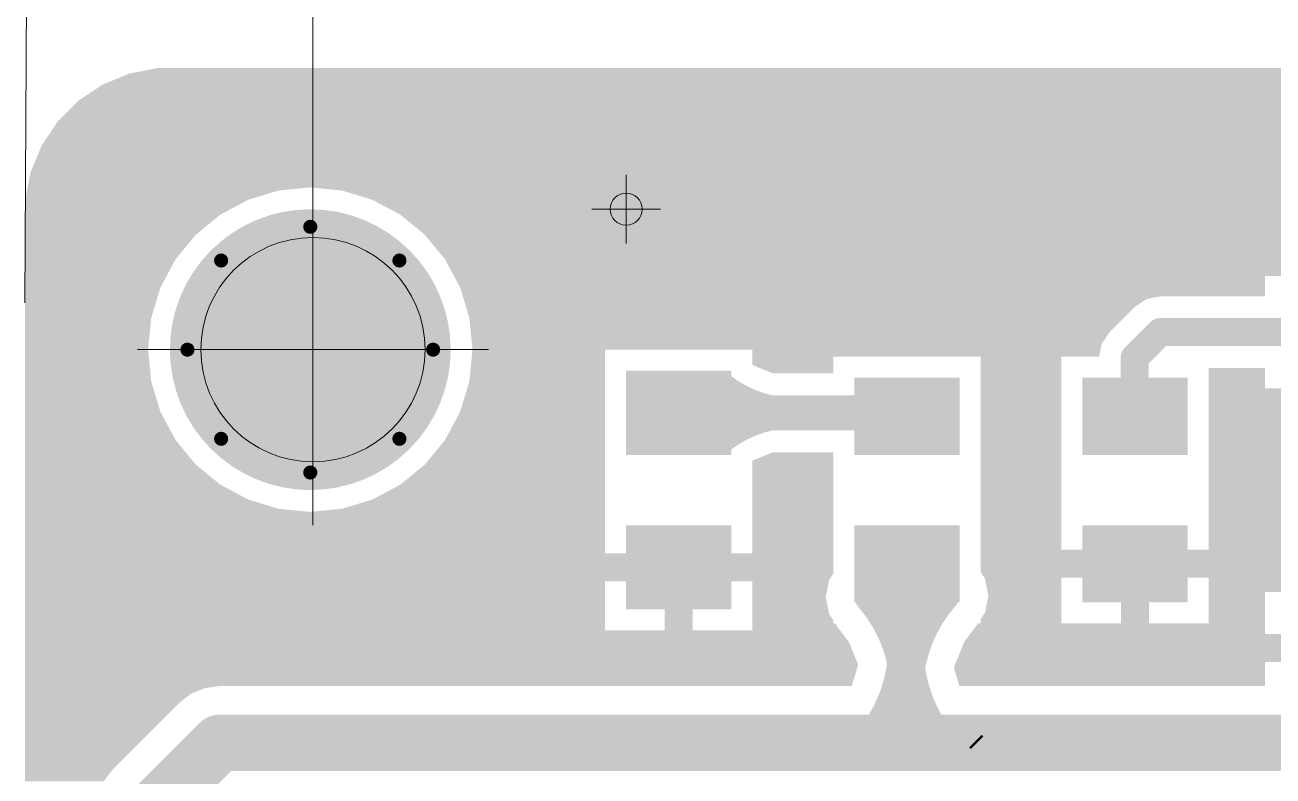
# Model space of a CAD drawing. Header units: inches. Extents: x -14 to 5184, y -66 to 1689.
# Drawn here: x 2008.48 to 2043.98, y 736.92 to 758.28 of the extents above; entities that cross this region are included whole.
import ezdxf

# ---------------------------------------------------------------- set-up
doc = ezdxf.new("R2010")
doc.units = ezdxf.units.IN
doc.header["$MEASUREMENT"] = 0
doc.layers.add('DRILL', color=7, linetype='Continuous', true_color=0xffffff)
doc.layers.add('Drill Gost', color=7, linetype='Continuous')
doc.layers.add('Poligon', color=7, linetype='Continuous')

# ---------------------------------------------------------------- blocks, each defined once
blk = doc.blocks.new('ROUND_25')
at = {"const_width": 0.0787402}
blk.add_lwpolyline([(-0.0393701, 0, 1), (0.0393701, 0, 1)], format="xyb", close=True, dxfattribs=at)
blk = doc.blocks.new('ROUND_28')
at = {"const_width": 0.0059055}
blk.add_lwpolyline([(-0.0029528, 0, 1), (0.0029528, 0, 1)], format="xyb", close=True, dxfattribs=at)
blk = doc.blocks.new('ROUND_4')
at = {"const_width": 0.015748}
blk.add_lwpolyline([(-0.007873999999999999, 0, 1), (0.007873999999999999, 0, 1)], format="xyb", close=True, dxfattribs=at)
blk = doc.blocks.new('RECTANGLE_24')
blk.add_solid([(0.0295276, 0.023622), (0.0295276, -0.023622), (-0.0295276, 0.023622), (-0.0295276, -0.023622)])
blk = doc.blocks.new('RECTANGLE_11')
blk.add_solid([(0.0295276, 0.0216535), (0.0295276, -0.0216535), (-0.0295276, 0.0216535), (-0.0295276, -0.0216535)])
blk = doc.blocks.new('ROUND_1')
at = {"const_width": 0.0088583}
blk.add_lwpolyline([(-0.0044291, 0, 1), (0.0044291, 0, 1)], format="xyb", close=True, dxfattribs=at)
blk = doc.blocks.new('ROUND_3')
at = {"const_width": 0.007873999999999999}
blk.add_lwpolyline([(-0.003937, 0, 1), (0.003937, 0, 1)], format="xyb", close=True, dxfattribs=at)
blk = doc.blocks.new('ROUND_2')
at = {"const_width": 0.0098424}
blk.add_lwpolyline([(-0.0049213, 0, 1), (0.0049213, 0, 1)], format="xyb", close=True, dxfattribs=at)
blk = doc.blocks.new('ROUND_5')
at = {"const_width": 0.0049213}
blk.add_lwpolyline([(-0.0024606, 0, 1), (0.0024606, 0, 1)], format="xyb", close=True, dxfattribs=at)
blk = doc.blocks.new('ROUND_31')
at = {"const_width": 0.0039369}
blk.add_lwpolyline([(-0.0019685, 0, 1), (0.0019685, 0, 1)], format="xyb", close=True, dxfattribs=at)
blk = doc.blocks.new('ROUND_32')
at = {"const_width": 0.0078739}
blk.add_lwpolyline([(-0.003937, 0, 1), (0.003937, 0, 1)], format="xyb", close=True, dxfattribs=at)
blk = doc.blocks.new('ROUND_33')
at = {"const_width": 0.059055}
blk.add_lwpolyline([(-0.0295276, 0, 1), (0.0295276, 0, 1)], format="xyb", close=True, dxfattribs=at)

msp = doc.modelspace()

# ---------------------------------------------------------------- hatches: boundary and pattern name
at = {"layer": 'Drill Gost', "lineweight": 9, "transparency": 33554457}
h = msp.add_hatch(color=256, dxfattribs=at)
h.dxf.hatch_style = 1
h.paths.add_polyline_path([(2019.857908866566, 749.0459133022388, 0.4142135623730951), (2016.668336660623, 752.2354855081823), (2016.668336660623, 749.0459133022388)])
h.paths.add_polyline_path([(2013.478764454679, 749.0459133022388, 0.4142135623730951), (2016.668336660623, 745.8563410962953), (2016.668336660623, 749.0459133022388)])

# ---------------------------------------------------------------- linework, layer by layer
at = {"color": 0, "lineweight": 15, "transparency": 33554684}
for p, q in [((2008.476996866348, 750.3776214743672), (2008.62352711829, 778.7355729108273)), ((2016.668336660623, 749.0459133022388), (2016.668336660622, 768.4188169029181))]:
    msp.add_line(p, q, dxfattribs=at)
for points, const_width in [([(2040.042618296751, 748.8160334692226), (2040.770333957074, 749.5437491295239)], 0.7986220169259999), ([(2040.770333957074, 749.5437491295239), (2046.341782418445, 749.5437491295239)], 0.7986220169259999), ([(2040.042618296751, 747.1580458836912), (2040.042618296751, 748.8160334692226)], 0.7986220169259999), ([(2028.572559180831, 747.2477006883497), (2031.537516951941, 747.2477006883497)], 0.9982775211575), ([(2031.537516951941, 747.2477006883497), (2032.534384662826, 747.2477006883497)], 0.9982775211575), ([(2032.534384662826, 747.2477006883497), (2033.464306671116, 747.2477006883497)], 0.9982775211575), ([(2033.464306671116, 747.2477006883497), (2033.563804791325, 747.1482025681258)], 0.9982775211575), ([(2031.52945871986, 747.2489025769543), (2031.537516951941, 747.2477006883497)], 0.7986220169259999), ([(2040.042618296751, 747.1580458836912), (2040.052786172966, 747.1478780074909)], 0.7986220169259999), ([(2033.563804791325, 740.1049223314482), (2033.563804791325, 742.9554268367507)], 0.9982775211575), ([(2012.113399597352, 735.9664344378331), (2014.011222279676, 737.8642571201786)], 1.59724910511195), ([(2014.011222279676, 737.8642571201786), (2035.560364904917, 737.8642571201786)], 1.59724910511195), ([(2035.560364904917, 737.8642571201786), (2055.418130769076, 737.8642571201786)], 1.59724910511195), ([(2035.509814585736, 737.9148074393676), (2035.560364904917, 737.8642571201786)], 0.49913876057875)]:
    msp.add_lwpolyline(points, dxfattribs=dict(const_width=const_width))
for points, const_width in [([(2028.322835127097, 747.9731393529297, 0.1991148), (2030.905161263729, 747.3012886922376)], 0.7986220169259999), ([(2032.534384662826, 747.2477006883497, 0.1178812), (2034.00735747161, 747.8382032681844)], 0.7986220169259999), ([(2030.606220632197, 747.2121967974387, 0.1827428), (2028.298695929743, 746.5042539796783)], 0.7986220169259999), ([(2031.537516951941, 747.2477006883497, 0.07342869999999999), (2032.534384662826, 747.2477006883497)], 0.7986220169259999), ([(2034.126116237125, 746.4715849230785, 0.1865526), (2031.711227890251, 747.1620572503094)], 0.7986220169259999), ([(2033.485494395181, 739.9771215094521, 0.1398278), (2032.528735279238, 742.0102099084476)], 0.8984497690417499), ([(2034.607353450063, 742.0493853915547, 0.1529361), (2033.605313054026, 739.8154395997268)], 0.8984497690417499), ([(2033.485494395181, 739.9771265807072, 0.0319294), (2033.539670665226, 740.53908303829)], 0.9982775211575), ([(2032.679706687954, 738.0574721242816, 0.1192983), (2033.485494395181, 739.9771265807072)], 0.9982775211575), ([(2033.605313054026, 739.815444670982, 0.1153649), (2034.399634642499, 737.9635016774051)], 0.9982775211575)]:
    msp.add_lwpolyline(points, format="xyb", dxfattribs=dict(const_width=const_width))
at = {"layer": 'Drill Gost', "lineweight": 9, "transparency": 33554457}
for p, q in [((2016.668336660623, 754.0383913860643), (2016.668336660623, 744.0534352184133)), ((2025.577657679482, 753.0389402338179), (2025.577657679482, 754.0181896910686)), ((2025.577657679482, 753.0389402338179), (2024.598408222232, 753.0389402338179)), ((2025.577657679482, 753.0389402338179), (2025.577657679482, 752.0596907765672)), ((2025.577657679482, 753.0389402338179), (2026.556907136733, 753.0389402338179)), ((2011.675858576797, 749.0459133022388), (2021.660814744448, 749.0459133022388))]:
    msp.add_line(p, q, dxfattribs=at)
for centre, radius in [((2025.577657679482, 753.0389402338179), 0.4541920146831704), ((2016.668336660623, 749.0459133022388), 3.189572205943477)]:
    msp.add_circle(centre, radius, dxfattribs=at)
at = {"layer": 'Poligon', "color": 252}
for points in [[(2011.403362349216, 756.8791136542865), (2011.441133093338, 756.8947584912318), (2131.199261373231, 756.8791136542865), (2131.120606131388, 756.8947584912318)], [(2011.441133093338, 756.8947584912318), (2012.24962378212, 757.055573215505), (2131.120606131388, 756.8947584912318), (2130.312130656372, 757.055573215505)], [(2012.661790434549, 757.0555833580298), (2012.661795505805, 757.055588429285), (2129.859804696405, 757.0555833580298), (2012.661795505805, 757.055588429285)], [(2012.661790434549, 757.055573215505), (2012.661790434549, 757.0555833580298), (2130.312130656372, 757.055573215505), (2130.312085015032, 757.0555833580298)], [(2009.994140349272, 756.1213254224791), (2010.610176722972, 756.532949450099), (2132.651010959091, 756.1213254224791), (2132.034969514165, 756.532949450099)], [(2010.610176722972, 756.532949450099), (2010.679546487825, 756.579295694785), (2132.034969514165, 756.532949450099), (2131.923082305877, 756.579295694785)], [(2010.679546487825, 756.579295694785), (2011.403362349216, 756.8791136542865), (2131.923082305877, 756.579295694785), (2131.199261373231, 756.8791136542865)], [(2009.411249730621, 755.5384348038284), (2009.903217729649, 756.0304028028337), (2133.279051005085, 755.5384348038284), (2132.787083006087, 756.0304028028337)], [(2009.903217729649, 756.0304028028337), (2009.994140349272, 756.1213254224791), (2132.787083006087, 756.0304028028337), (2132.651010959091, 756.1213254224791)], [(2009.312588368282, 755.3907799991217), (2009.411249730621, 755.5384348038284), (2133.426700738552, 755.3907799991217), (2133.279051005085, 755.5384348038284)], [(2008.953269315813, 754.8530286652827), (2009.312588368282, 755.3907799991217), (2133.786014719766, 754.8530286652827), (2133.426700738552, 755.3907799991217)], [(2008.864471554074, 754.6386614359368), (2008.953269315813, 754.8530286652827), (2133.929247385795, 754.6386614359368), (2133.786014719766, 754.8530286652827)], [(2008.637811590599, 754.0914420597697), (2008.864471554074, 754.6386614359368), (2134.155912420525, 754.0914420597697), (2133.929247385795, 754.6386614359368)], [(2008.580425213006, 753.8029583662507), (2008.637811590599, 754.0914420597697), (2134.275401447465, 753.8029583662507), (2134.155912420525, 754.0914420597697)], [(2008.557107559756, 753.6857209787273), (2008.580425213006, 753.8029583662507), (2134.298724171969, 753.6857209787273), (2134.275401447465, 753.8029583662507)], [(2008.481905845971, 753.3076686919818), (2008.534139823447, 753.5702483896681), (2014.827233646984, 753.3076686919818), (2015.692847007844, 753.5702483896681)], [(2008.534139823447, 753.5702483896681), (2008.551772594294, 753.6589092273795), (2015.692847007844, 753.5702483896681), (2016.593051432837, 753.6589092273795)], [(2008.551772594294, 753.6589092273795), (2008.557107559756, 753.6857209787273), (2126.28013922171, 753.6589092273795), (2126.552379669623, 753.6857209787273)], [(2017.221045837492, 753.5970601410232), (2016.593051432837, 753.6589092273795), (2125.65217524463, 753.5970601410232), (2126.28013922171, 753.6589092273795)], [(2017.493255857802, 753.5702483896681), (2017.221045837492, 753.5970601410232), (2125.563793326206, 753.5702483896681), (2125.65217524463, 753.5970601410232)], [(2018.270492371537, 753.3344804433297), (2017.493255857802, 753.5702483896681), (2124.786561883755, 753.3344804433297), (2125.563793326206, 753.5702483896681)], [(2018.358869218691, 753.3076686919818), (2018.270492371537, 753.3344804433297), (2124.736402051598, 753.3076686919818), (2124.786561883755, 753.3344804433297)], [(2008.476991795063, 753.2829513709809), (2008.481905845971, 753.3076686919818), (2014.780988827495, 753.2829513709809), (2014.827233646984, 753.3076686919818)], [(2008.476996866348, 752.8812619416063), (2008.476991795063, 753.2829513709809), (2014.029483886772, 752.8812619416063), (2014.780988827495, 753.2829513709809)], [(2019.106459146731, 752.9080736929615), (2018.358869218691, 753.3076686919818), (2123.988812123558, 752.9080736929615), (2124.736402051598, 753.3076686919818)], [(2008.476996866348, 752.3074133794368), (2008.476996866348, 752.8812619416063), (2013.330248422355, 752.3074133794368), (2014.029483886772, 752.8812619416063)], [(2019.156618978903, 752.8812619416063), (2019.106459146731, 752.9080736929615), (2123.956132924433, 752.8812619416063), (2123.988812123558, 752.9080736929615)], [(2019.823185386735, 752.3342251307919), (2019.156618978903, 752.8812619416063), (2123.289576659126, 752.3342251307919), (2123.956132924433, 752.8812619416063)], [(2008.476996866348, 751.6081779150196), (2008.476996866348, 752.3074133794368), (2012.756399860185, 751.6081779150196), (2013.330248422355, 752.3074133794368)], [(2019.85585444332, 752.3074133794368), (2019.823185386735, 752.3342251307919), (2123.267567390942, 752.3074133794368), (2123.289576659126, 752.3342251307919)], [(2020.40770387983, 751.6349896663747), (2019.85585444332, 752.3074133794368), (2122.715728096971, 751.6349896663747), (2123.267567390942, 752.3074133794368)], [(2008.476996866348, 750.8104281548009), (2008.476996866348, 751.6081779150196), (2012.329993109803, 750.8104281548009), (2012.756399860185, 751.6081779150196)], [(2020.42970300549, 751.6081779150196), (2020.40770387983, 751.6349896663747), (2122.701396716353, 751.6081779150196), (2122.715728096971, 751.6349896663747)], [(2020.679421987939, 751.1409931633831), (2020.42970300549, 751.6081779150196), (2122.451677733889, 751.1409931633831), (2122.701396716353, 751.6081779150196)], [(2020.856109755872, 750.8104281548009), (2020.679421987939, 751.1409931633831), (2043.74625579217, 750.8104281548009), (2043.74625579217, 751.1409931633831)], [(2008.476996866348, 749.9448147939335), (2008.476996866348, 750.8104281548009), (2012.067413412109, 749.9448147939335), (2012.329993109803, 750.8104281548009)], [(2020.931595460223, 750.5615865003134), (2020.856109755872, 750.8104281548009), (2043.74625579217, 750.5615865003134), (2043.74625579217, 750.8104281548009)], [(2020.955100750072, 750.4841077907992), (2020.931595460223, 750.5615865003134), (2040.380825694085, 750.4841077907992), (2040.770333957074, 750.5615865003134)], [(2021.022026167646, 750.2634674128936), (2020.955100750072, 750.4841077907992), (2040.050615673683, 750.2634674128936), (2040.380825694085, 750.4841077907992)], [(2021.118689453551, 749.9448147939335), (2021.022026167646, 750.2634674128936), (2039.73196305473, 749.9448147939335), (2040.050615673683, 750.2634674128936)], [(2008.476996866348, 749.044610368947), (2008.476996866348, 749.9448147939335), (2011.97875257442, 749.044610368947), (2012.067413412109, 749.9448147939335)], [(2021.158980613867, 749.535751752585), (2021.118689453551, 749.9448147939335), (2039.322900013389, 749.535751752585), (2039.73196305473, 749.9448147939335)], [(2021.191497532653, 749.205541732205), (2021.158980613867, 749.535751752585), (2039.102259635491, 749.205541732205), (2039.322900013389, 749.535751752585)], [(2021.207350291255, 749.044610368947), (2021.191497532653, 749.205541732205), (2039.070244771416, 749.044610368947), (2039.102259635491, 749.205541732205)], [(2008.476996866348, 748.1444059439679), (2008.476996866348, 749.044610368947), (2012.067413412109, 748.1444059439679), (2011.97875257442, 749.044610368947)], [(2021.118689453551, 748.1444059439679), (2021.207345220015, 749.0446002264295), (2024.978755033388, 748.1444059439679), (2024.978755033388, 749.0446002264295)], [(2021.207345220015, 749.0446002264295), (2021.207350291255, 749.044610368947), (2039.070244771416, 749.0446002264295), (2039.070244771416, 749.044610368947)], [(2029.17152062226, 748.8560406389739), (2029.17152062226, 749.0446002264295), (2039.032737732838, 748.8560406389739), (2039.070244771416, 749.0446002264295)], [(2029.17152062226, 748.844949793464), (2029.17152062226, 748.8560406389739), (2033.951598968446, 748.844949793464), (2034.00735747161, 748.8560406389739)], [(2029.17152062226, 748.6120775365567), (2029.17152062226, 748.844949793464), (2031.467421996904, 748.6120775365567), (2031.467421996904, 748.844949793464)], [(2034.063115974745, 748.844949793464), (2034.00735747161, 748.8560406389739), (2039.030531734754, 748.844949793464), (2039.032737732838, 748.8560406389739)], [(2035.660187585761, 746.0497676629535), (2035.660187585761, 748.844949793464), (2037.956403378515, 746.0497676629535), (2037.956403378515, 748.844949793464)], [(2029.183793071339, 748.6026602068238), (2029.17152062226, 748.6120775365567), (2031.467421996904, 748.6026602068238), (2031.467421996904, 748.6120775365567)], [(2029.751951679837, 748.367318246325), (2029.183793071339, 748.6026602068238), (2031.467421996904, 748.367318246325), (2031.467421996904, 748.6026602068238)], [(2042.149168967373, 747.9465050956793), (2042.149168967373, 748.525911758749), (2043.74625579217, 747.9465050956793), (2043.74625579217, 748.525911758749)], [(2008.476996866348, 747.2787925831004), (2008.476996866348, 748.1444059439679), (2012.329993109803, 747.2787925831004), (2012.067413412109, 748.1444059439679)], [(2020.856109755872, 747.2787925831004), (2021.118689453551, 748.1444059439679), (2024.978755033388, 747.2787925831004), (2024.978755033388, 748.1444059439679)], [(2042.149168967373, 745.4508062215251), (2042.149168967373, 747.9465050956793), (2066.407206235048, 745.4508062215251), (2066.407206235048, 747.9465050956793)], [(2008.476996866348, 746.481042822889), (2008.476996866348, 747.2787925831004), (2012.756399860185, 746.481042822889), (2012.329993109803, 747.2787925831004)], [(2020.42970300549, 746.481042822889), (2020.856109755872, 747.2787925831004), (2024.978755033388, 746.481042822889), (2024.978755033388, 747.2787925831004)], [(2008.476996866348, 745.7818073584573), (2008.476996866348, 746.481042822889), (2013.330248422355, 745.7818073584573), (2012.756399860185, 746.481042822889)], [(2020.075896412558, 746.0499299432782), (2020.42970300549, 746.481042822889), (2024.978755033388, 746.0499299432782), (2024.978755033388, 746.481042822889)], [(2019.85585444332, 745.7818073584573), (2020.075896412558, 746.0499299432782), (2024.978435544022, 745.7818073584573), (2024.978435544022, 746.0499299432782)], [(2029.17152062226, 745.8837802535351), (2029.183975636684, 745.8933395785431), (2031.467254645324, 745.8837802535351), (2031.467254645324, 745.8933395785431)], [(2029.17152062226, 745.4508011502627), (2029.17152062226, 745.8837802535351), (2031.467254645324, 745.4508011502627), (2031.467254645324, 745.8837802535351)], [(2029.183975636684, 745.8933395785431), (2029.561622222654, 746.0497676629535), (2031.467254645324, 745.8933395785431), (2031.467254645324, 746.0497676629535)], [(2029.561622222654, 746.0497676629535), (2029.750699078637, 746.1280831303599), (2031.467421996904, 746.0497676629535), (2031.467421996904, 746.1280831303599)], [(2035.660187585761, 745.4508062215251), (2035.660187585761, 746.0497676629535), (2037.956236026936, 745.4508062215251), (2037.956236026936, 746.0497676629535)], [(2008.476996866348, 745.207958796295), (2008.476996866348, 745.7818073584573), (2014.029483886772, 745.207958796295), (2013.330248422355, 745.7818073584573)], [(2019.156618978903, 745.207958796295), (2019.85585444332, 745.7818073584573), (2024.978435544022, 745.207958796295), (2024.978435544022, 745.7818073584573)], [(2008.476996866348, 744.7815520459195), (2008.476996866348, 745.207958796295), (2014.827233646984, 744.7815520459195), (2014.029483886772, 745.207958796295)], [(2018.358869218691, 744.7815520459195), (2019.156618978903, 745.207958796295), (2024.978435544022, 744.7815520459195), (2024.978435544022, 745.207958796295)], [(2029.171211275405, 744.6521689908192), (2029.171211275405, 745.4508011502627), (2031.467254645324, 744.6521689908192), (2031.467254645324, 745.4508011502627)], [(2035.660030376706, 744.6521740620743), (2035.660030376706, 745.4508062215251), (2037.956236026936, 744.6521740620743), (2037.956236026936, 745.4508062215251)], [(2042.149011758318, 744.6521740620743), (2042.149011758318, 745.4508062215251), (2066.407363444103, 744.6521740620743), (2066.407363444103, 745.4508062215251)], [(2008.476996866348, 744.5189723482332), (2008.476996866348, 744.7815520459195), (2015.692847007844, 744.5189723482332), (2014.827233646984, 744.7815520459195)], [(2008.476996866348, 744.4303115105218), (2008.476996866348, 744.5189723482332), (2016.593051432837, 744.4303115105218), (2015.692847007844, 744.5189723482332)], [(2016.593051432837, 744.4303115105218), (2017.493255857802, 744.5189723482332), (2024.978435544022, 744.4303115105218), (2024.978435544022, 744.5189723482332)], [(2017.493255857802, 744.5189723482332), (2018.358869218691, 744.7815520459195), (2024.978435544022, 744.5189723482332), (2024.978435544022, 744.7815520459195)], [(2029.17122141793, 744.0532126206459), (2029.17122141793, 744.6521689908192), (2031.467254645324, 744.0532126206459), (2031.467254645324, 744.6521689908192)], [(2035.660187585761, 744.0532126206459), (2035.660187585761, 744.6521740620743), (2037.956236026936, 744.0532126206459), (2037.956236026936, 744.6521740620743)], [(2042.149168967373, 743.3544132845715), (2042.149168967373, 744.6521740620743), (2066.407206235048, 743.3544132845715), (2066.407206235048, 744.6521740620743)], [(2008.476996866348, 744.0533749009634), (2008.476996866348, 744.4303115105218), (2024.978435544022, 744.0533749009634), (2024.978435544022, 744.4303115105218)], [(2008.476996866348, 743.2545753899327), (2008.476996866348, 744.0533749009634), (2024.978455829058, 743.2545753899327), (2024.978455829058, 744.0533749009634)], [(2029.17122141793, 743.2545753899327), (2029.17122141793, 744.0532126206459), (2031.467421996904, 743.2545753899327), (2031.467421996904, 744.0532126206459)], [(2035.660187585761, 743.3544132845715), (2035.660187585761, 744.0532126206459), (2037.956403378515, 743.3544132845715), (2037.956403378515, 744.0532126206459)], [(2008.476996866348, 742.6679066826188), (2008.476996866348, 743.2545753899327), (2031.467421996904, 742.6679066826188), (2031.467421996904, 743.2545753899327)], [(2035.660187585761, 743.0483424615528), (2035.660187585761, 743.3544132845715), (2066.407206235048, 743.0483424615528), (2066.407206235048, 743.3544132845715)], [(2035.660187585761, 742.8738961905334), (2035.660187585761, 743.0483424615528), (2066.290643325092, 742.8738961905334), (2066.407206235048, 743.0483424615528)], [(2035.660187585761, 742.7197755293897), (2035.660187585761, 742.8738961905334), (2066.259982487451, 742.7197755293897), (2066.290643325092, 742.8738961905334)], [(2035.76975722825, 742.5557912676455), (2035.660187585761, 742.7197755293897), (2066.227369214701, 742.5557912676455), (2066.259982487451, 742.7197755293897)], [(2008.476996866348, 742.4970965049803), (2008.476996866348, 742.6679066826188), (2031.353288220476, 742.4970965049803), (2031.467421996904, 742.6679066826188)], [(2008.476996866348, 742.455953373014), (2008.476996866348, 742.4970965049803), (2031.345103206901, 742.455953373014), (2031.353288220476, 742.4970965049803)], [(2008.476996866348, 741.0583699146524), (2008.476996866348, 742.455953373014), (2024.978455829058, 741.0583699146524), (2024.978455829058, 742.455953373014)], [(2026.675532686293, 741.0583699146524), (2026.675532686293, 742.455953373014), (2027.474154703204, 741.0583699146524), (2027.474154703204, 742.455953373014)], [(2029.17122141793, 742.0102099084476), (2029.17122141793, 742.455953373014), (2031.256442369211, 742.0102099084476), (2031.345103206901, 742.455953373014)], [(2035.782800508825, 742.5362719880947), (2035.76975722825, 742.5557912676455), (2037.956403378515, 742.5362719880947), (2037.956403378515, 742.5557912676455)], [(2035.87964636009, 742.0493853915547), (2035.782800508825, 742.5362719880947), (2037.956403378515, 742.0493853915547), (2037.956403378515, 742.5362719880947)], [(2039.653475164496, 741.2580304901427), (2039.653475164496, 742.5557912676455), (2040.452097181422, 741.2580304901427), (2040.452097181422, 742.5557912676455)], [(2042.149168967373, 742.3870095939934), (2042.149168967373, 742.5557912676455), (2066.193797473827, 742.3870095939934), (2066.227369214701, 742.5557912676455)], [(2042.149168967373, 742.1564751879201), (2042.149168967373, 742.3870095939934), (2066.239651806305, 742.1564751879201), (2066.193797473827, 742.3870095939934)], [(2029.17122141793, 741.5233233119076), (2029.17122141793, 742.0102099084476), (2031.353288220476, 741.5233233119076), (2031.256442369211, 742.0102099084476)], [(2035.782800508825, 741.5624987950147), (2035.87964636009, 742.0493853915547), (2037.956403378515, 741.5624987950147), (2037.956403378515, 742.0493853915547)], [(2042.149168967373, 741.2580304901427), (2042.149168967373, 742.1564751879201), (2043.74625579217, 741.2580304901427), (2043.74625579217, 742.1564751879201)], [(2029.17122141793, 741.3525131342691), (2029.17122141793, 741.5233233119076), (2031.467421996904, 741.3525131342691), (2031.353288220476, 741.5233233119076)], [(2029.17122141793, 741.2580304901427), (2029.17122141793, 741.3525131342691), (2031.467421996904, 741.2580304901427), (2031.467421996904, 741.3525131342691)], [(2035.660187585761, 741.3790003249893), (2035.782800508825, 741.5624987950147), (2037.956403378515, 741.3790003249893), (2037.956403378515, 741.5624987950147)], [(2035.660187585761, 741.2580304901427), (2035.660187585761, 741.3790003249893), (2037.956403378515, 741.2580304901427), (2037.956403378515, 741.3790003249893)], [(2008.476996866348, 740.7400418563271), (2008.476996866348, 741.0583699146524), (2031.908839676735, 740.7400418563271), (2031.664582441243, 741.0583699146524)], [(2029.17122141793, 741.1827172086201), (2029.17122141793, 741.2580304901427), (2031.580876224501, 741.1827172086201), (2031.530554112034, 741.2580304901427)], [(2029.17122141793, 741.1765961978605), (2029.17122141793, 741.1827172086201), (2031.573862671999, 741.1765961978605), (2031.580876224501, 741.1827172086201)], [(2029.17122141793, 741.0583699146524), (2029.17122141793, 741.1765961978605), (2031.664582441243, 741.0583699146524), (2031.573862671999, 741.1765961978605)], [(2035.207045152931, 740.756249603132), (2035.362266277489, 740.9585421625385), (2066.995563671926, 740.756249603132), (2066.911771243775, 740.9585421625385)], [(2035.362266277489, 740.9585421625385), (2035.55491330047, 741.2096050288825), (2043.74625579217, 740.9585421625385), (2043.74625579217, 741.2096050288825)], [(2035.549943465712, 741.2140119537731), (2035.579356773424, 741.2580304901427), (2043.74625579217, 741.2140119537731), (2043.74625579217, 741.2580304901427)], [(2035.55491330047, 741.2096050288825), (2035.549943465712, 741.2140119537731), (2043.74625579217, 741.2096050288825), (2043.74625579217, 741.2140119537731)], [(2008.476996866348, 740.0949218068278), (2008.476996866348, 740.7400418563271), (2032.176054506011, 740.0949218068278), (2031.908839676735, 740.7400418563271)], [(2035.071982286669, 740.4301828021204), (2035.207045152931, 740.756249603132), (2067.130616395649, 740.4301828021204), (2066.995563671926, 740.756249603132)], [(2034.960039294545, 740.1599201456125), (2034.98144001153, 740.2116013557612), (2067.143715460103, 740.1599201456125), (2067.159395795885, 740.2116013557612)], [(2034.98144001153, 740.2116013557612), (2035.071982286669, 740.4301828021204), (2067.159395795885, 740.2116013557612), (2067.130616395649, 740.4301828021204)], [(2008.476996866348, 740.0738050803999), (2008.476996866348, 740.0949218068278), (2032.173975289437, 740.0738050803999), (2032.176054506011, 740.0949218068278)], [(2008.476996866348, 739.4891141644626), (2008.476996866348, 740.0738050803999), (2031.996607972675, 739.4891141644626), (2032.173975289437, 740.0738050803999)], [(2034.909159343473, 739.9673289064818), (2034.922623538632, 740.0695908633794), (2043.74625579217, 739.9673289064818), (2043.74625579217, 740.0695908633794)], [(2035.058421737574, 739.4752848385766), (2034.909159343473, 739.9673289064818), (2043.74625579217, 739.4752848385766), (2043.74625579217, 739.9673289064818)], [(2034.922623538632, 740.0695908633794), (2034.960039294545, 740.1599201456125), (2043.74625579217, 740.0695908633794), (2043.74625579217, 740.1599201456125)], [(2008.476996866348, 739.4752848385766), (2008.476996866348, 739.4891141644626), (2031.989214075687, 739.4752848385766), (2031.996607972675, 739.4891141644626)], [(2008.476996866348, 739.4203935208794), (2008.476996866348, 739.4752848385766), (2013.594258215338, 739.4203935208794), (2014.011222279676, 739.4752848385766)], [(2008.476996866348, 739.2594469438415), (2008.476996866348, 739.4203935208794), (2013.205708420503, 739.2594469438415), (2013.594258215338, 739.4203935208794)], [(2008.476996866348, 739.1482899970002), (2008.476996866348, 739.2594469438415), (2013.060847880015, 739.1482899970002), (2013.205708420503, 739.2594469438415)], [(2008.476996866348, 739.0034294565272), (2008.476996866348, 739.1482899970002), (2012.872055014597, 739.0034294565272), (2013.060847880015, 739.1482899970002)], [(2008.476996866348, 737.1056017029192), (2008.476996866348, 739.0034294565272), (2010.974232332244, 737.1056017029192), (2012.872055014597, 739.0034294565272)], [(2008.476996866348, 736.7719482970284), (2008.476996866348, 737.1056017029192), (2010.718209773682, 736.7719482970284), (2010.974232332244, 737.1056017029192)]]:
    msp.add_solid(points, dxfattribs=at)

# ---------------------------------------------------------------- block references
at = {"xscale": 50.7125995, "yscale": 50.7125995, "zscale": 50.7125995}
for name, p in [('ROUND_4', (2025.577569408286, 753.0377255248392)), ('ROUND_25', (2016.593051432837, 749.044610368947)), ('ROUND_28', (2016.593051432837, 752.5385867642623)), ('ROUND_28', (2016.593051432837, 752.5385867642623)), ('ROUND_28', (2014.057421457825, 751.5802403439526)), ('ROUND_28', (2019.128681407821, 751.5802403439526)), ('ROUND_3', (2040.770333957074, 749.5437491295239)), ('ROUND_3', (2040.770333957074, 749.5437491295239)), ('ROUND_28', (2013.099075037522, 749.044610368947)), ('ROUND_28', (2013.099075037522, 749.044610368947)), ('ROUND_28', (2020.087027828153, 749.044610368947)), ('ROUND_28', (2020.087027828153, 749.044610368947)), ('ROUND_3', (2040.042618296751, 748.8160334692226)), ('ROUND_3', (2040.042618296751, 748.8160334692226)), ('RECTANGLE_24', (2027.075137827824, 747.2477006883497)), ('ROUND_3', (2028.322835127097, 747.9731393529297)), ('RECTANGLE_11', (2033.563804791325, 747.1478780074909)), ('ROUND_3', (2034.00735747161, 747.8382032681844)), ('RECTANGLE_11', (2040.052791244207, 747.1478780074909)), ('ROUND_2', (2028.572559180831, 747.2477006883497)), ('ROUND_3', (2030.905161263729, 747.3012886922376)), ('ROUND_2', (2031.537516951941, 747.2477006883497)), ('ROUND_2', (2031.537516951941, 747.2477006883497)), ('ROUND_2', (2032.534384662826, 747.2477006883497)), ('ROUND_2', (2032.534384662826, 747.2477006883497)), ('ROUND_2', (2033.464306671116, 747.2477006883497)), ('ROUND_2', (2033.464306671116, 747.2477006883497)), ('ROUND_3', (2030.606220632197, 747.2121967974387)), ('ROUND_3', (2031.52945871986, 747.2489025769543)), ('ROUND_3', (2031.537516951941, 747.2477006883497)), ('ROUND_3', (2031.537516951941, 747.2477006883497)), ('ROUND_3', (2031.711227890251, 747.1620572503094)), ('ROUND_3', (2032.534384662826, 747.2477006883497)), ('ROUND_3', (2032.534384662826, 747.2477006883497)), ('ROUND_2', (2033.563804791325, 747.1482025681258)), ('ROUND_3', (2040.042618296751, 747.1580458836912)), ('ROUND_3', (2040.042618296751, 747.1580458836912)), ('ROUND_3', (2040.052786172966, 747.1478780074909)), ('ROUND_28', (2014.057421457825, 746.5089803939487)), ('ROUND_28', (2019.128681407821, 746.5089803939487)), ('ROUND_3', (2028.298695929743, 746.5042539796783)), ('ROUND_3', (2034.126116237125, 746.4715849230785)), ('ROUND_28', (2016.593051432837, 745.550633973639)), ('ROUND_28', (2016.593051432837, 745.550633973639)), ('RECTANGLE_24', (2027.074838623494, 742.8552745239946)), ('RECTANGLE_11', (2033.563804791325, 742.9551022761085)), ('RECTANGLE_11', (2040.052791244207, 742.9551022761085)), ('ROUND_2', (2033.563804791325, 742.9554268367507)), ('ROUND_1', (2032.528735279238, 742.0102099084476)), ('ROUND_1', (2034.607353450063, 742.0493853915547)), ('ROUND_2', (2033.539670665226, 740.53908303829)), ('ROUND_2', (2033.563804791325, 740.1049223314482)), ('ROUND_2', (2033.485494395181, 739.9771265807072)), ('ROUND_2', (2033.485494395181, 739.9771265807072)), ('ROUND_1', (2033.485494395181, 739.9771215094521)), ('ROUND_2', (2033.605313054026, 739.815444670982)), ('ROUND_1', (2033.605313054026, 739.8154395997268)), ('ROUND_4', (2014.011222279676, 737.8642571201786)), ('ROUND_4', (2014.011222279676, 737.8642571201786)), ('ROUND_2', (2032.679706687954, 738.0574721242816)), ('ROUND_2', (2034.399634642499, 737.9635016774051)), ('ROUND_4', (2035.560364904917, 737.8642571201786)), ('ROUND_4', (2035.560364904917, 737.8642571201786)), ('ROUND_5', (2035.509814585736, 737.9148074393676)), ('ROUND_5', (2035.560364904917, 737.8642571201786))]:
    msp.add_blockref(name, p, dxfattribs=at)
at = {"layer": 'DRILL', "color": 1, "xscale": 50.7125995, "yscale": 50.7125995, "zscale": 50.7125995}
for name, p in [('ROUND_32', (2025.577569408286, 753.0377255248392)), ('ROUND_31', (2016.593051432837, 752.5385867642623)), ('ROUND_31', (2016.593051432837, 752.5385867642623)), ('ROUND_33', (2016.593051432837, 749.044610368947)), ('ROUND_31', (2014.057421457825, 751.5802403439526)), ('ROUND_31', (2019.128681407821, 751.5802403439526)), ('ROUND_31', (2013.099075037522, 749.044610368947)), ('ROUND_31', (2013.099075037522, 749.044610368947)), ('ROUND_31', (2020.087027828153, 749.044610368947)), ('ROUND_31', (2020.087027828153, 749.044610368947)), ('ROUND_31', (2014.057421457825, 746.5089803939487)), ('ROUND_31', (2019.128681407821, 746.5089803939487)), ('ROUND_31', (2016.593051432837, 745.550633973639)), ('ROUND_31', (2016.593051432837, 745.550633973639))]:
    msp.add_blockref(name, p, dxfattribs=at)

doc.saveas('drawing.dxf')
